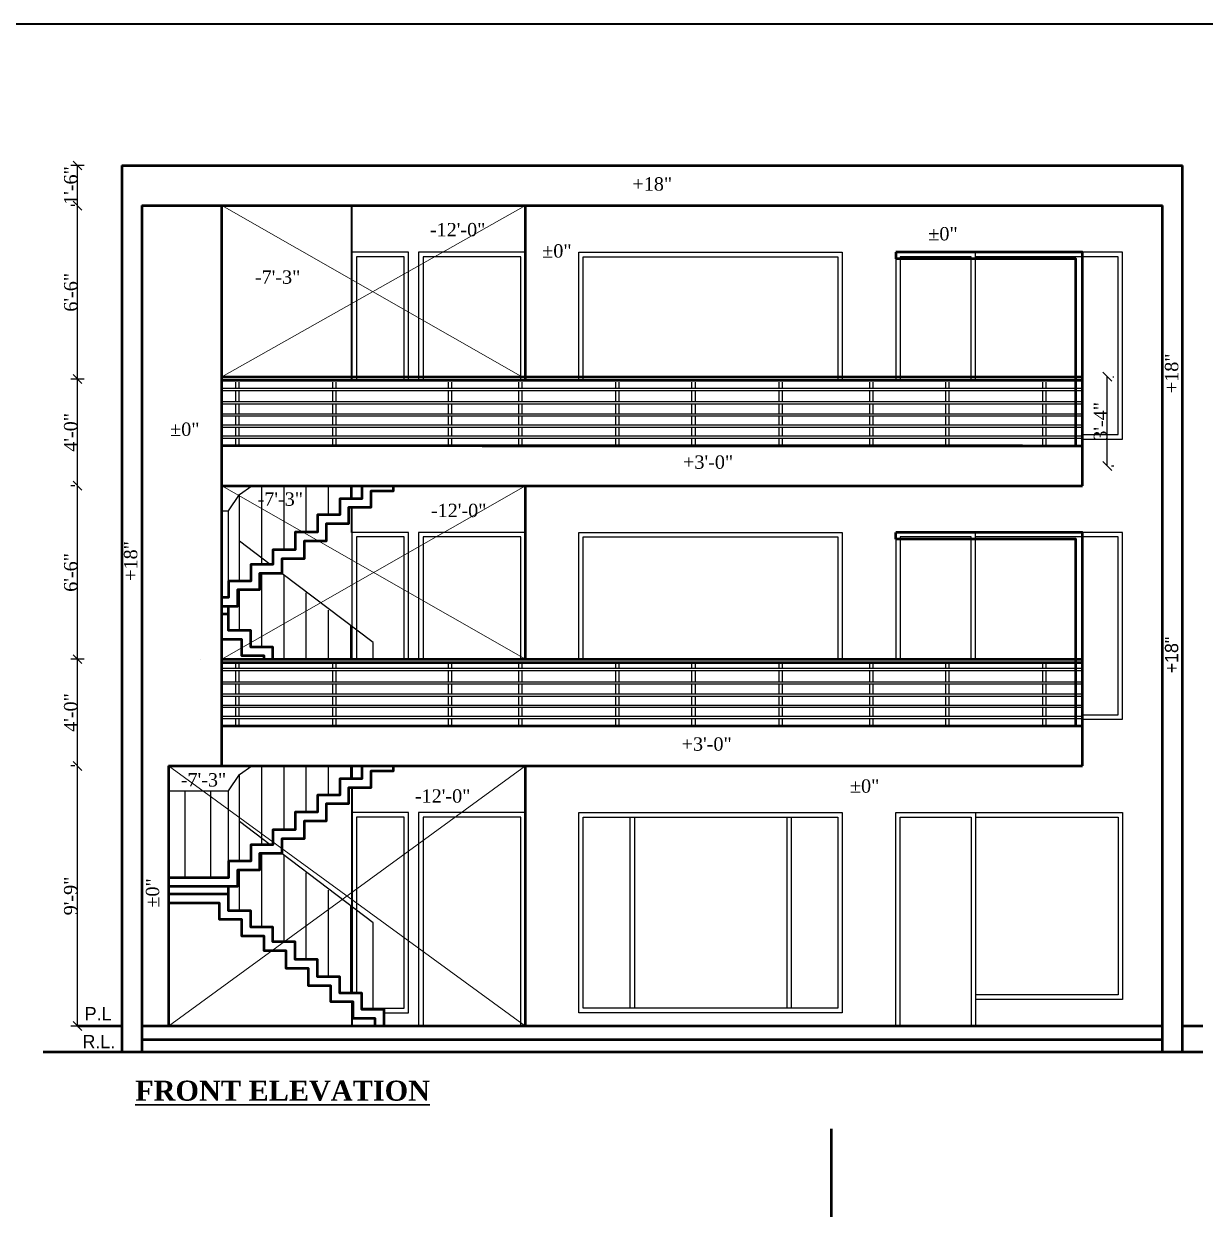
# Model space of a CAD drawing. Header units: feet. Extents: x 37458 to 42412, y -3338 to -325.
# Drawn here: x 40189 to 40720, y -859 to -325 of the extents above; entities that cross this region are included whole.
import ezdxf

# ---------------------------------------------------------------- set-up
doc = ezdxf.new("R2010")
doc.units = ezdxf.units.FT
doc.header["$MEASUREMENT"] = 0
doc.header["$PDMODE"] = 35
doc.header["$PDSIZE"] = 8
doc.layers.get('Defpoints').update_dxf_attribs({"color": 52})
doc.layers.add('BLK_1_PARAPET_HT', color=2, linetype='Continuous', plot=False)
for name, color, linetype, lineweight in [('dim', 161, 'Continuous', 25), ('dimensiom', 35, 'Continuous', 25), ('HAT', 8, 'Continuous', 13), ('RAILING', 113, 'Continuous', 25), ('SEAL', 102, 'Continuous', 35), ('TEXT', 7, 'Continuous', 30), ('WAII', 1, 'Continuous', 50), ('wall', 1, 'Continuous', 50), ('walls', 1, 'Continuous', 50), ('WIN', 141, 'Continuous', 25)]:
    doc.layers.add(name, color=color, linetype=linetype, lineweight=lineweight)
doc.styles.add("4''", font='romai___.ttf', dxfattribs={"height": 7})
doc.styles.get("Standard").update_dxf_attribs({"font": 'times.ttf', "height": 6})
doc.dimstyles.new('arrow', dxfattribs={"dimtxt": 6, "dimasz": 4, "dimexe": 3, "dimexo": 6, "dimgap": 0, "dimtad": 1, "dimzin": 3, "dimdsep": 46, "dimlunit": 4, "dimtxsty": 'Standard', "dimblk": 'OBLIQUE', "dimcen": 12, "dimclrd": 7, "dimclre": 256, "dimclrt": 7, "dimadec": 0, "dimazin": 0, "dimtfac": 1, "dimtofl": 0, "dimtmove": 0, "dimatfit": 3, "dimfxl": 3, "dimfxlon": 1, "dimtolj": 1, "dimtzin": 0, "dimlwd": -1, "dimlwe": -1, "dimarcsym": 0})

# ---------------------------------------------------------------- blocks, each defined once
blk = doc.blocks.new('_Oblique')
at = {"layer": 'dimensiom', "color": 0, "lineweight": -2}
blk.add_line((-0.5, -0.5), (0.5, 0.5), dxfattribs=at)
blk = doc.blocks.new('*D171')
at = {"layer": 'Defpoints', "color": 0, "ltscale": 0.75, "transparency": 16777216}
for p in [(40213.11, -659.23), (40241.97, -659.23, 99.43), (40232.97, -776.23)]:
    blk.add_point(p, dxfattribs=at)
at = {"layer": 'dim', "ltscale": 0.75, "transparency": 16777216}
for p, q in [((40211.94, -659.23), (40210.11, -659.23)), ((40216.11, -776.23), (40210.11, -776.23))]:
    blk.add_line(p, q, dxfattribs=at)
at = {"layer": 'dim', "color": 7, "ltscale": 0.75, "transparency": 16777216}
blk.add_line((40213.11, -776.23), (40213.11, -659.23), dxfattribs=at)
at = {"layer": 'dim', "color": 7, "ltscale": 0.75, "transparency": 16777216, "xscale": 4, "yscale": 4, "zscale": 4}
for p, rotation in [((40213.11, -659.23), 90), ((40213.11, -776.23), 270)]:
    blk.add_blockref('_Oblique', p, dxfattribs=dict(at, rotation=rotation))
at = {"layer": 'dim', "color": 7, "ltscale": 0.75, "transparency": 16777216, "insert": (40210.05, -717.73), "char_height": 6, "attachment_point": 5, "rotation": 90}
blk.add_mtext('\\A1;9\'-9"', dxfattribs=at)
blk = doc.blocks.new('*D172')
at = {"layer": 'Defpoints', "color": 0, "ltscale": 0.75, "transparency": 16777216}
for p in [(40213.11, -611.23), (40241.97, -611.23), (40241.97, -659.23, 99.43)]:
    blk.add_point(p, dxfattribs=at)
at = {"layer": 'dim', "ltscale": 0.75, "transparency": 16777216}
for p, q in [((40216.11, -611.23), (40210.11, -611.23)), ((40211.94, -659.23), (40210.11, -659.23))]:
    blk.add_line(p, q, dxfattribs=at)
at = {"layer": 'dim', "color": 7, "ltscale": 0.75, "transparency": 16777216}
blk.add_line((40213.11, -659.23), (40213.11, -611.23), dxfattribs=at)
at = {"layer": 'dim', "color": 7, "ltscale": 0.75, "transparency": 16777216, "xscale": 4, "yscale": 4, "zscale": 4}
for p, rotation in [((40213.11, -611.23), 90), ((40213.11, -659.23), 270)]:
    blk.add_blockref('_Oblique', p, dxfattribs=dict(at, rotation=rotation))
at = {"layer": 'dim', "color": 7, "ltscale": 0.75, "transparency": 16777216, "insert": (40210.06, -635.23), "char_height": 6, "attachment_point": 5, "rotation": 90}
blk.add_mtext('\\A1;4\'-0"', dxfattribs=at)
blk = doc.blocks.new('*D173')
at = {"layer": 'Defpoints', "color": 0, "ltscale": 0.75, "transparency": 16777216}
for p in [(40213.11, -533.23), (40241.97, -533.23, 99.43), (40241.97, -611.23)]:
    blk.add_point(p, dxfattribs=at)
at = {"layer": 'dim', "ltscale": 0.75, "transparency": 16777216}
for p, q in [((40211.94, -533.23), (40210.11, -533.23)), ((40216.11, -611.23), (40210.11, -611.23))]:
    blk.add_line(p, q, dxfattribs=at)
at = {"layer": 'dim', "color": 7, "ltscale": 0.75, "transparency": 16777216}
blk.add_line((40213.11, -611.23), (40213.11, -533.23), dxfattribs=at)
at = {"layer": 'dim', "color": 7, "ltscale": 0.75, "transparency": 16777216, "xscale": 4, "yscale": 4, "zscale": 4}
for p, rotation in [((40213.11, -533.23), 90), ((40213.11, -611.23), 270)]:
    blk.add_blockref('_Oblique', p, dxfattribs=dict(at, rotation=rotation))
at = {"layer": 'dim', "color": 7, "ltscale": 0.75, "transparency": 16777216, "insert": (40210.06, -572.23), "char_height": 6, "attachment_point": 5, "rotation": 90}
blk.add_mtext('\\A1;6\'-6"', dxfattribs=at)
blk = doc.blocks.new('*D174')
at = {"layer": 'Defpoints', "color": 0, "ltscale": 0.75, "transparency": 16777216}
for p in [(40213.11, -485.23), (40241.97, -485.23), (40241.97, -533.23, 99.43)]:
    blk.add_point(p, dxfattribs=at)
at = {"layer": 'dim', "ltscale": 0.75, "transparency": 16777216}
for p, q in [((40216.11, -485.23), (40210.11, -485.23)), ((40211.94, -533.23), (40210.11, -533.23))]:
    blk.add_line(p, q, dxfattribs=at)
at = {"layer": 'dim', "color": 7, "ltscale": 0.75, "transparency": 16777216}
blk.add_line((40213.11, -533.23), (40213.11, -485.23), dxfattribs=at)
at = {"layer": 'dim', "color": 7, "ltscale": 0.75, "transparency": 16777216, "xscale": 4, "yscale": 4, "zscale": 4}
for p, rotation in [((40213.11, -485.23), 90), ((40213.11, -533.23), 270)]:
    blk.add_blockref('_Oblique', p, dxfattribs=dict(at, rotation=rotation))
at = {"layer": 'dim', "color": 7, "ltscale": 0.75, "transparency": 16777216, "insert": (40210.06, -509.23), "char_height": 6, "attachment_point": 5, "rotation": 90}
blk.add_mtext('\\A1;4\'-0"', dxfattribs=at)
blk = doc.blocks.new('*D175')
at = {"layer": 'Defpoints', "color": 0, "ltscale": 0.75, "transparency": 16777216}
for p in [(40213.11, -407.23), (40241.97, -407.23, 99.43), (40241.97, -485.23)]:
    blk.add_point(p, dxfattribs=at)
at = {"layer": 'dim', "ltscale": 0.75, "transparency": 16777216}
for p, q in [((40211.94, -407.23), (40210.11, -407.23)), ((40216.11, -485.23), (40210.11, -485.23))]:
    blk.add_line(p, q, dxfattribs=at)
at = {"layer": 'dim', "color": 7, "ltscale": 0.75, "transparency": 16777216}
blk.add_line((40213.11, -485.23), (40213.11, -407.23), dxfattribs=at)
at = {"layer": 'dim', "color": 7, "ltscale": 0.75, "transparency": 16777216, "xscale": 4, "yscale": 4, "zscale": 4}
for p, rotation in [((40213.11, -407.23), 90), ((40213.11, -485.23), 270)]:
    blk.add_blockref('_Oblique', p, dxfattribs=dict(at, rotation=rotation))
at = {"layer": 'dim', "color": 7, "ltscale": 0.75, "transparency": 16777216, "insert": (40210.06, -446.23), "char_height": 6, "attachment_point": 5, "rotation": 90}
blk.add_mtext('\\A1;6\'-6"', dxfattribs=at)
blk = doc.blocks.new('*D176')
at = {"layer": 'Defpoints', "color": 0, "ltscale": 0.75, "transparency": 16777216}
for p in [(40213.11, -389.23), (40232.97, -389.23), (40241.97, -407.23, 99.43)]:
    blk.add_point(p, dxfattribs=at)
at = {"layer": 'dim', "ltscale": 0.75, "transparency": 16777216}
for p, q in [((40216.11, -389.23), (40210.11, -389.23)), ((40211.94, -407.23), (40210.11, -407.23))]:
    blk.add_line(p, q, dxfattribs=at)
at = {"layer": 'dim', "color": 7, "ltscale": 0.75, "transparency": 16777216}
blk.add_line((40213.11, -407.23), (40213.11, -389.23), dxfattribs=at)
at = {"layer": 'dim', "color": 7, "ltscale": 0.75, "transparency": 16777216, "xscale": 4, "yscale": 4, "zscale": 4}
for p, rotation in [((40213.11, -389.23), 90), ((40213.11, -407.23), 270)]:
    blk.add_blockref('_Oblique', p, dxfattribs=dict(at, rotation=rotation))
at = {"layer": 'dim', "color": 7, "ltscale": 0.75, "transparency": 16777216, "insert": (40210.06, -398.23), "char_height": 6, "attachment_point": 5, "rotation": 90}
blk.add_mtext('\\A1;1\'-6"', dxfattribs=at)
blk = doc.blocks.new('*D315')
at = {"layer": 'BLK_1_PARAPET_HT', "color": 7, "ltscale": 0.75, "transparency": 16777216}
blk.add_line((40676.11, -524.33), (40676.11, -484.23), dxfattribs=at)
at = {"layer": 'BLK_1_PARAPET_HT', "ltscale": 0.75, "transparency": 16777216}
for p, q in [((40678.55, -484.23), (40679.11, -484.23)), ((40678.05, -524.33), (40679.11, -524.33))]:
    blk.add_line(p, q, dxfattribs=at)
at = {"layer": 'Defpoints', "color": 0, "ltscale": 0.75, "transparency": 16777216}
for p in [(40661.36, -484.23, -191.22), (40676.11, -484.23), (40662.73, -524.33, -91.79)]:
    blk.add_point(p, dxfattribs=at)
at = {"layer": 'BLK_1_PARAPET_HT', "color": 7, "ltscale": 0.75, "transparency": 16777216, "xscale": 4, "yscale": 4, "zscale": 4}
for p, rotation in [((40676.11, -484.23), 90), ((40676.11, -524.33), 270)]:
    blk.add_blockref('_Oblique', p, dxfattribs=dict(at, rotation=rotation))
at = {"layer": 'BLK_1_PARAPET_HT', "color": 7, "ltscale": 0.75, "transparency": 16777216, "insert": (40673.06, -504.28), "char_height": 6, "attachment_point": 5, "rotation": 90}
blk.add_mtext('\\A1;3\'-4"', dxfattribs=at)

msp = doc.modelspace()

# ---------------------------------------------------------------- linework, layer by layer
at = {"layer": 'HAT', "ltscale": 0.75}
for p, q in [((40414.4691, -407.2277, -91.7922), (40277.9691, -484.2277, -209.2242)), ((40414.4691, -485.2277, -91.7922), (40277.9691, -407.2277, -91.7922)), ((40414.4691, -611.2277, -91.7922), (40277.9691, -533.2277, -91.7922)), ((40277.9691, -611.2277, -209.2242), (40414.4691, -533.2277, -91.7922)), ((40414.4691, -776.2277, -91.7922), (40253.9691, -659.2277, -91.7922)), ((40253.9691, -776.2277, -91.7922), (40414.4691, -659.2277, -91.7922))]:
    msp.add_line(p, q, dxfattribs=at)
at = {"layer": 'RAILING', "lineweight": 53, "ltscale": 0.75}
for p, q in [((40277.9691, -484.2277, -191.2242), (40664.9691, -484.2277, -191.2242)), ((40277.9691, -485.7277, -191.2242), (40664.9691, -485.7277, -191.2242)), ((40277.9691, -611.2277, -191.2242), (40664.9691, -611.2277, -191.2242)), ((40277.9691, -612.7277, -191.2242), (40664.9691, -612.7277, -191.2242))]:
    msp.add_line(p, q, dxfattribs=at)
at = {"layer": 'RAILING', "ltscale": 0.75}
for p, q in [((40277.9691, -489.3531, -91.7922), (40394.9691, -489.3531, -91.7922)), ((40277.9691, -490.3531, -91.7922), (40394.9691, -490.3531, -91.7922)), ((40284.0833, -486.7277, -91.7922), (40284.0833, -489.3531, -91.7922)), ((40284.0833, -490.3531, -91.7922), (40284.0833, -495.3531, -91.7922)), ((40285.5833, -486.7277, -91.7922), (40285.5833, -489.3531, -91.7922)), ((40285.5833, -490.3531, -91.7922), (40285.5833, -495.3531, -91.7922)), ((40327.6974, -486.7277, -91.7922), (40327.6974, -489.3531, -91.7922)), ((40327.6974, -490.3531, -91.7922), (40327.6974, -495.3531, -91.7922)), ((40329.1974, -486.7277, -91.7922), (40329.1974, -489.3531, -91.7922)), ((40329.1974, -490.3531, -91.7922), (40329.1974, -495.3531, -91.7922)), ((40379.8179, -486.7277, -91.7922), (40379.8179, -489.3531, -91.7922)), ((40379.8179, -490.3531, -91.7922), (40379.8179, -495.3531, -91.7922)), ((40381.3179, -486.7277, -91.7922), (40381.3179, -489.3531, -91.7922)), ((40381.3179, -490.3531, -91.7922), (40381.3179, -495.3531, -91.7922)), ((40394.9691, -489.3531, -91.7922), (40664.9691, -489.3531, -91.7922)), ((40394.9691, -490.3531, -91.7922), (40664.9691, -490.3531, -91.7922)), ((40411.4005, -486.7277, -91.7922), (40411.4005, -489.3531, -91.7922)), ((40411.4005, -490.3531, -91.7922), (40411.4005, -495.3531, -91.7922)), ((40412.9005, -486.7277, -91.7922), (40412.9005, -489.3531, -91.7922)), ((40412.9005, -490.3531, -91.7922), (40412.9005, -495.3531, -91.7922)), ((40455.0147, -486.7277, -91.7922), (40455.0147, -489.3531, -91.7922)), ((40455.0147, -490.3531, -91.7922), (40455.0147, -495.3531, -91.7922)), ((40456.5147, -486.7277, -91.7922), (40456.5147, -489.3531, -91.7922)), ((40456.5147, -490.3531, -91.7922), (40456.5147, -495.3531, -91.7922)), ((40489.2292, -486.7277, -91.7922), (40489.2292, -489.3531, -91.7922)), ((40489.2292, -490.3531, -91.7922), (40489.2292, -495.3531, -91.7922)), ((40490.7292, -486.7277, -91.7922), (40490.7292, -489.3531, -91.7922)), ((40490.7292, -490.3531, -91.7922), (40490.7292, -495.3531, -91.7922)), ((40528.4691, -486.7277, -91.7922), (40528.4691, -489.3531, -91.7922)), ((40528.4691, -490.3531, -91.7922), (40528.4691, -495.3531, -91.7922)), ((40529.9691, -486.7277, -91.7922), (40529.9691, -489.3531, -91.7922)), ((40529.9691, -490.3531, -91.7922), (40529.9691, -495.3531, -91.7922)), ((40569.209, -486.7277, -91.7922), (40569.209, -489.3531, -91.7922)), ((40569.209, -490.3531, -91.7922), (40569.209, -495.3531, -91.7922)), ((40570.709, -486.7277, -91.7922), (40570.709, -489.3531, -91.7922)), ((40570.709, -490.3531, -91.7922), (40570.709, -495.3531, -91.7922)), ((40603.4236, -486.7277, -91.7922), (40603.4236, -489.3531, -91.7922)), ((40603.4236, -490.3531, -91.7922), (40603.4236, -495.3531, -91.7922)), ((40604.9236, -486.7277, -91.7922), (40604.9236, -489.3531, -91.7922)), ((40604.9236, -490.3531, -91.7922), (40604.9236, -495.3531, -91.7922)), ((40647.0377, -486.7277, -91.7922), (40647.0377, -489.3531, -91.7922)), ((40647.0377, -490.3531, -91.7922), (40647.0377, -495.3531, -91.7922)), ((40648.5377, -486.7277, -91.7922), (40648.5377, -489.3531, -91.7922)), ((40648.5377, -490.3531, -91.7922), (40648.5377, -495.3531, -91.7922)), ((40664.9691, -515.2277, -91.7922), (40664.9691, -489.3531, -91.7922)), ((40277.9691, -495.3531, -91.7922), (40394.9691, -495.3531, -91.7922)), ((40394.9691, -495.3531, -91.7922), (40664.9691, -495.3531, -91.7922)), ((40277.9691, -496.3531, -91.7922), (40394.9691, -496.3531, -91.7922)), ((40277.9691, -500.8531, -91.7922), (40394.9691, -500.8531, -91.7922)), ((40284.0833, -496.3531, -91.7922), (40284.0833, -500.8531, -91.7922)), ((40285.5833, -496.3531, -91.7922), (40285.5833, -500.8531, -91.7922)), ((40327.6974, -496.3531, -91.7922), (40327.6974, -500.8531, -91.7922)), ((40329.1974, -496.3531, -91.7922), (40329.1974, -500.8531, -91.7922)), ((40379.8179, -496.3531, -91.7922), (40379.8179, -500.8531, -91.7922)), ((40381.3179, -496.3531, -91.7922), (40381.3179, -500.8531, -91.7922)), ((40394.9691, -496.3531, -91.7922), (40664.9691, -496.3531, -91.7922)), ((40394.9691, -500.8531, -91.7922), (40664.9691, -500.8531, -91.7922)), ((40411.4005, -496.3531, -91.7922), (40411.4005, -500.8531, -91.7922)), ((40412.9005, -496.3531, -91.7922), (40412.9005, -500.8531, -91.7922)), ((40455.0147, -496.3531, -91.7922), (40455.0147, -500.8531, -91.7922)), ((40456.5147, -496.3531, -91.7922), (40456.5147, -500.8531, -91.7922)), ((40489.2292, -496.3531, -91.7922), (40489.2292, -500.8531, -91.7922)), ((40490.7292, -496.3531, -91.7922), (40490.7292, -500.8531, -91.7922)), ((40528.4691, -496.3531, -91.7922), (40528.4691, -500.8531, -91.7922)), ((40529.9691, -496.3531, -91.7922), (40529.9691, -500.8531, -91.7922)), ((40569.209, -496.3531, -91.7922), (40569.209, -500.8531, -91.7922)), ((40570.709, -496.3531, -91.7922), (40570.709, -500.8531, -91.7922)), ((40603.4236, -496.3531, -91.7922), (40603.4236, -500.8531, -91.7922)), ((40604.9236, -496.3531, -91.7922), (40604.9236, -500.8531, -91.7922)), ((40647.0377, -496.3531, -91.7922), (40647.0377, -500.8531, -91.7922)), ((40648.5377, -496.3531, -91.7922), (40648.5377, -500.8531, -91.7922)), ((40277.9691, -501.8531, -91.7922), (40394.9691, -501.8531, -91.7922)), ((40277.9691, -505.8531, -91.7922), (40394.9691, -505.8531, -91.7922)), ((40284.0833, -501.8531, -91.7922), (40284.0833, -505.8531, -91.7922)), ((40285.5833, -501.8531, -91.7922), (40285.5833, -505.8531, -91.7922)), ((40327.6974, -501.8531, -91.7922), (40327.6974, -505.8531, -91.7922)), ((40329.1974, -501.8531, -91.7922), (40329.1974, -505.8531, -91.7922)), ((40379.8179, -501.8531, -91.7922), (40379.8179, -505.8531, -91.7922)), ((40381.3179, -501.8531, -91.7922), (40381.3179, -505.8531, -91.7922)), ((40394.9691, -501.8531, -91.7922), (40664.9691, -501.8531, -91.7922)), ((40394.9691, -505.8531, -91.7922), (40664.9691, -505.8531, -91.7922)), ((40411.4005, -501.8531, -91.7922), (40411.4005, -505.8531, -91.7922)), ((40412.9005, -501.8531, -91.7922), (40412.9005, -505.8531, -91.7922)), ((40455.0147, -501.8531, -91.7922), (40455.0147, -505.8531, -91.7922)), ((40456.5147, -501.8531, -91.7922), (40456.5147, -505.8531, -91.7922)), ((40489.2292, -501.8531, -91.7922), (40489.2292, -505.8531, -91.7922)), ((40490.7292, -501.8531, -91.7922), (40490.7292, -505.8531, -91.7922)), ((40528.4691, -501.8531, -91.7922), (40528.4691, -505.8531, -91.7922)), ((40529.9691, -501.8531, -91.7922), (40529.9691, -505.8531, -91.7922)), ((40569.209, -501.8531, -91.7922), (40569.209, -505.8531, -91.7922)), ((40570.709, -501.8531, -91.7922), (40570.709, -505.8531, -91.7922)), ((40603.4236, -501.8531, -91.7922), (40603.4236, -505.8531, -91.7922)), ((40604.9236, -501.8531, -91.7922), (40604.9236, -505.8531, -91.7922)), ((40647.0377, -501.8531, -91.7922), (40647.0377, -505.8531, -91.7922)), ((40648.5377, -501.8531, -91.7922), (40648.5377, -505.8531, -91.7922)), ((40277.9691, -506.8531, -91.7922), (40394.9691, -506.8531, -91.7922)), ((40277.9691, -510.8531, -91.7922), (40394.9691, -510.8531, -91.7922)), ((40277.9691, -511.8531, -91.7922), (40394.9691, -511.8531, -91.7922)), ((40284.0833, -506.8531, -91.7922), (40284.0833, -510.8531, -91.7922)), ((40284.0833, -511.8531, -91.7922), (40284.0833, -515.2277, -91.7922)), ((40285.5833, -506.8531, -91.7922), (40285.5833, -510.8531, -91.7922)), ((40285.5833, -511.8531, -91.7922), (40285.5833, -515.2277, -91.7922)), ((40327.6974, -506.8531, -91.7922), (40327.6974, -510.8531, -91.7922)), ((40327.6974, -511.8531, -91.7922), (40327.6974, -515.2277, -91.7922)), ((40329.1974, -506.8531, -91.7922), (40329.1974, -510.8531, -91.7922)), ((40329.1974, -511.8531, -91.7922), (40329.1974, -515.2277, -91.7922)), ((40379.8179, -506.8531, -91.7922), (40379.8179, -510.8531, -91.7922)), ((40379.8179, -511.8531, -91.7922), (40379.8179, -515.2277, -91.7922)), ((40381.3179, -506.8531, -91.7922), (40381.3179, -510.8531, -91.7922)), ((40381.3179, -511.8531, -91.7922), (40381.3179, -515.2277, -91.7922)), ((40394.9691, -506.8531, -91.7922), (40664.9691, -506.8531, -91.7922)), ((40394.9691, -510.8531, -91.7922), (40664.9691, -510.8531, -91.7922)), ((40394.9691, -511.8531, -91.7922), (40664.9691, -511.8531, -91.7922)), ((40411.4005, -506.8531, -91.7922), (40411.4005, -510.8531, -91.7922)), ((40411.4005, -511.8531, -91.7922), (40411.4005, -515.2277, -91.7922)), ((40412.9005, -506.8531, -91.7922), (40412.9005, -510.8531, -91.7922)), ((40412.9005, -511.8531, -91.7922), (40412.9005, -515.2277, -91.7922)), ((40455.0147, -506.8531, -91.7922), (40455.0147, -510.8531, -91.7922)), ((40455.0147, -511.8531, -91.7922), (40455.0147, -515.2277, -91.7922)), ((40456.5147, -506.8531, -91.7922), (40456.5147, -510.8531, -91.7922)), ((40456.5147, -511.8531, -91.7922), (40456.5147, -515.2277, -91.7922)), ((40489.2292, -506.8531, -91.7922), (40489.2292, -510.8531, -91.7922)), ((40489.2292, -511.8531, -91.7922), (40489.2292, -515.2277, -91.7922)), ((40490.7292, -506.8531, -91.7922), (40490.7292, -510.8531, -91.7922)), ((40490.7292, -511.8531, -91.7922), (40490.7292, -515.2277, -91.7922)), ((40528.4691, -506.8531, -91.7922), (40528.4691, -510.8531, -91.7922)), ((40528.4691, -511.8531, -91.7922), (40528.4691, -515.2277, -91.7922)), ((40529.9691, -506.8531, -91.7922), (40529.9691, -510.8531, -91.7922)), ((40529.9691, -511.8531, -91.7922), (40529.9691, -515.2277, -91.7922)), ((40569.209, -506.8531, -91.7922), (40569.209, -510.8531, -91.7922)), ((40569.209, -511.8531, -91.7922), (40569.209, -515.2277, -91.7922)), ((40570.709, -506.8531, -91.7922), (40570.709, -510.8531, -91.7922)), ((40570.709, -511.8531, -91.7922), (40570.709, -515.2277, -91.7922)), ((40603.4236, -506.8531, -91.7922), (40603.4236, -510.8531, -91.7922)), ((40603.4236, -511.8531, -91.7922), (40603.4236, -515.2277, -91.7922)), ((40604.9236, -506.8531, -91.7922), (40604.9236, -510.8531, -91.7922)), ((40604.9236, -511.8531, -91.7922), (40604.9236, -515.2277, -91.7922)), ((40647.0377, -506.8531, -91.7922), (40647.0377, -510.8531, -91.7922)), ((40647.0377, -511.8531, -91.7922), (40647.0377, -515.2277, -91.7922)), ((40648.5377, -506.8531, -91.7922), (40648.5377, -510.8531, -91.7922)), ((40648.5377, -511.8531, -91.7922), (40648.5377, -515.2277, -91.7922)), ((40284.0833, -612.7277, -91.7922), (40284.0833, -615.3531, -91.7922)), ((40285.5833, -612.7277, -91.7922), (40285.5833, -615.3531, -91.7922)), ((40327.6974, -612.7277, -91.7922), (40327.6974, -615.3531, -91.7922)), ((40329.1974, -612.7277, -91.7922), (40329.1974, -615.3531, -91.7922)), ((40379.8179, -612.7277, -91.7922), (40379.8179, -615.3531, -91.7922)), ((40381.3179, -612.7277, -91.7922), (40381.3179, -615.3531, -91.7922)), ((40411.4005, -612.7277, -91.7922), (40411.4005, -615.3531, -91.7922)), ((40412.9005, -612.7277, -91.7922), (40412.9005, -615.3531, -91.7922)), ((40455.0147, -612.7277, -91.7922), (40455.0147, -615.3531, -91.7922)), ((40456.5147, -612.7277, -91.7922), (40456.5147, -615.3531, -91.7922)), ((40489.2292, -612.7277, -91.7922), (40489.2292, -615.3531, -91.7922)), ((40490.7292, -612.7277, -91.7922), (40490.7292, -615.3531, -91.7922)), ((40528.4691, -612.7277, -91.7922), (40528.4691, -615.3531, -91.7922)), ((40529.9691, -612.7277, -91.7922), (40529.9691, -615.3531, -91.7922)), ((40569.209, -612.7277, -91.7922), (40569.209, -615.3531, -91.7922)), ((40570.709, -612.7277, -91.7922), (40570.709, -615.3531, -91.7922)), ((40603.4236, -612.7277, -91.7922), (40603.4236, -615.3531, -91.7922)), ((40604.9236, -612.7277, -91.7922), (40604.9236, -615.3531, -91.7922)), ((40647.0377, -612.7277, -91.7922), (40647.0377, -615.3531, -91.7922)), ((40648.5377, -612.7277, -91.7922), (40648.5377, -615.3531, -91.7922)), ((40277.9691, -615.3531, -91.7922), (40664.9691, -615.3531, -91.7922)), ((40277.9691, -616.3531, -91.7922), (40664.9691, -616.3531, -91.7922)), ((40284.0833, -616.3531, -91.7922), (40284.0833, -621.3531, -91.7922)), ((40285.5833, -616.3531, -91.7922), (40285.5833, -621.3531, -91.7922)), ((40327.6974, -616.3531, -91.7922), (40327.6974, -621.3531, -91.7922)), ((40329.1974, -616.3531, -91.7922), (40329.1974, -621.3531, -91.7922)), ((40379.8179, -616.3531, -91.7922), (40379.8179, -621.3531, -91.7922)), ((40381.3179, -616.3531, -91.7922), (40381.3179, -621.3531, -91.7922)), ((40411.4005, -616.3531, -91.7922), (40411.4005, -621.3531, -91.7922)), ((40412.9005, -616.3531, -91.7922), (40412.9005, -621.3531, -91.7922)), ((40455.0147, -616.3531, -91.7922), (40455.0147, -621.3531, -91.7922)), ((40456.5147, -616.3531, -91.7922), (40456.5147, -621.3531, -91.7922)), ((40489.2292, -616.3531, -91.7922), (40489.2292, -621.3531, -91.7922)), ((40490.7292, -616.3531, -91.7922), (40490.7292, -621.3531, -91.7922)), ((40528.4691, -616.3531, -91.7922), (40528.4691, -621.3531, -91.7922)), ((40529.9691, -616.3531, -91.7922), (40529.9691, -621.3531, -91.7922)), ((40569.209, -616.3531, -91.7922), (40569.209, -621.3531, -91.7922)), ((40570.709, -616.3531, -91.7922), (40570.709, -621.3531, -91.7922)), ((40603.4236, -616.3531, -91.7922), (40603.4236, -621.3531, -91.7922)), ((40604.9236, -616.3531, -91.7922), (40604.9236, -621.3531, -91.7922)), ((40647.0377, -616.3531, -91.7922), (40647.0377, -621.3531, -91.7922)), ((40648.5377, -616.3531, -91.7922), (40648.5377, -621.3531, -91.7922)), ((40277.9691, -621.3531, -91.7922), (40394.9691, -621.3531, -91.7922)), ((40277.9691, -622.3531, -91.7922), (40394.9691, -622.3531, -91.7922)), ((40284.0833, -622.3531, -91.7922), (40284.0833, -626.8531, -91.7922)), ((40285.5833, -622.3531, -91.7922), (40285.5833, -626.8531, -91.7922)), ((40327.6974, -622.3531, -91.7922), (40327.6974, -626.8531, -91.7922)), ((40329.1974, -622.3531, -91.7922), (40329.1974, -626.8531, -91.7922)), ((40379.8179, -622.3531, -91.7922), (40379.8179, -626.8531, -91.7922)), ((40381.3179, -622.3531, -91.7922), (40381.3179, -626.8531, -91.7922)), ((40394.9691, -621.3531, -91.7922), (40664.9691, -621.3531, -91.7922)), ((40394.9691, -621.3531, -91.7922), (40664.9691, -621.3531, -91.7922)), ((40394.9691, -622.3531, -91.7922), (40664.9691, -622.3531, -91.7922)), ((40394.9691, -622.3531, -91.7922), (40664.9691, -622.3531, -91.7922)), ((40411.4005, -622.3531, -91.7922), (40411.4005, -626.8531, -91.7922)), ((40412.9005, -622.3531, -91.7922), (40412.9005, -626.8531, -91.7922)), ((40455.0147, -622.3531, -91.7922), (40455.0147, -626.8531, -91.7922)), ((40456.5147, -622.3531, -91.7922), (40456.5147, -626.8531, -91.7922)), ((40489.2292, -622.3531, -91.7922), (40489.2292, -626.8531, -91.7922)), ((40490.7292, -622.3531, -91.7922), (40490.7292, -626.8531, -91.7922)), ((40528.4691, -622.3531, -91.7922), (40528.4691, -626.8531, -91.7922)), ((40529.9691, -622.3531, -91.7922), (40529.9691, -626.8531, -91.7922)), ((40569.209, -622.3531, -91.7922), (40569.209, -626.8531, -91.7922)), ((40570.709, -622.3531, -91.7922), (40570.709, -626.8531, -91.7922)), ((40603.4236, -622.3531, -91.7922), (40603.4236, -626.8531, -91.7922)), ((40604.9236, -622.3531, -91.7922), (40604.9236, -626.8531, -91.7922)), ((40647.0377, -622.3531, -91.7922), (40647.0377, -626.8531, -91.7922)), ((40648.5377, -622.3531, -91.7922), (40648.5377, -626.8531, -91.7922)), ((40277.9691, -626.8531, -91.7922), (40394.9691, -626.8531, -91.7922)), ((40277.9691, -627.8531, -91.7922), (40394.9691, -627.8531, -91.7922)), ((40284.0833, -627.8531, -91.7922), (40284.0833, -631.8531, -91.7922)), ((40285.5833, -627.8531, -91.7922), (40285.5833, -631.8531, -91.7922)), ((40327.6974, -627.8531, -91.7922), (40327.6974, -631.8531, -91.7922)), ((40329.1974, -627.8531, -91.7922), (40329.1974, -631.8531, -91.7922)), ((40379.8179, -627.8531, -91.7922), (40379.8179, -631.8531, -91.7922)), ((40381.3179, -627.8531, -91.7922), (40381.3179, -631.8531, -91.7922)), ((40394.9691, -626.8531, -91.7922), (40664.9691, -626.8531, -91.7922)), ((40394.9691, -626.8531, -91.7922), (40664.9691, -626.8531, -91.7922)), ((40394.9691, -627.8531, -91.7922), (40664.9691, -627.8531, -91.7922)), ((40394.9691, -627.8531, -91.7922), (40664.9691, -627.8531, -91.7922)), ((40411.4005, -627.8531, -91.7922), (40411.4005, -631.8531, -91.7922)), ((40412.9005, -627.8531, -91.7922), (40412.9005, -631.8531, -91.7922)), ((40455.0147, -627.8531, -91.7922), (40455.0147, -631.8531, -91.7922)), ((40456.5147, -627.8531, -91.7922), (40456.5147, -631.8531, -91.7922)), ((40489.2292, -627.8531, -91.7922), (40489.2292, -631.8531, -91.7922)), ((40490.7292, -627.8531, -91.7922), (40490.7292, -631.8531, -91.7922)), ((40528.4691, -627.8531, -91.7922), (40528.4691, -631.8531, -91.7922)), ((40529.9691, -627.8531, -91.7922), (40529.9691, -631.8531, -91.7922)), ((40569.209, -627.8531, -91.7922), (40569.209, -631.8531, -91.7922)), ((40570.709, -627.8531, -91.7922), (40570.709, -631.8531, -91.7922)), ((40603.4236, -627.8531, -91.7922), (40603.4236, -631.8531, -91.7922)), ((40604.9236, -627.8531, -91.7922), (40604.9236, -631.8531, -91.7922)), ((40647.0377, -627.8531, -91.7922), (40647.0377, -631.8531, -91.7922)), ((40648.5377, -627.8531, -91.7922), (40648.5377, -631.8531, -91.7922)), ((40277.9691, -631.8531, -91.7922), (40394.9691, -631.8531, -91.7922)), ((40277.9691, -632.8531, -91.7922), (40394.9691, -632.8531, -91.7922)), ((40284.0833, -632.8531, -91.7922), (40284.0833, -636.8531, -91.7922)), ((40285.5833, -632.8531, -91.7922), (40285.5833, -636.8531, -91.7922)), ((40327.6974, -632.8531, -91.7922), (40327.6974, -636.8531, -91.7922)), ((40329.1974, -632.8531, -91.7922), (40329.1974, -636.8531, -91.7922)), ((40379.8179, -632.8531, -91.7922), (40379.8179, -636.8531, -91.7922)), ((40381.3179, -632.8531, -91.7922), (40381.3179, -636.8531, -91.7922)), ((40394.9691, -631.8531, -91.7922), (40664.9691, -631.8531, -91.7922)), ((40394.9691, -631.8531, -91.7922), (40664.9691, -631.8531, -91.7922)), ((40394.9691, -632.8531, -91.7922), (40664.9691, -632.8531, -91.7922)), ((40394.9691, -632.8531, -91.7922), (40664.9691, -632.8531, -91.7922)), ((40411.4005, -632.8531, -91.7922), (40411.4005, -636.8531, -91.7922)), ((40412.9005, -632.8531, -91.7922), (40412.9005, -636.8531, -91.7922)), ((40455.0147, -632.8531, -91.7922), (40455.0147, -636.8531, -91.7922)), ((40456.5147, -632.8531, -91.7922), (40456.5147, -636.8531, -91.7922)), ((40489.2292, -632.8531, -91.7922), (40489.2292, -636.8531, -91.7922)), ((40490.7292, -632.8531, -91.7922), (40490.7292, -636.8531, -91.7922)), ((40528.4691, -632.8531, -91.7922), (40528.4691, -636.8531, -91.7922)), ((40529.9691, -632.8531, -91.7922), (40529.9691, -636.8531, -91.7922)), ((40569.209, -632.8531, -91.7922), (40569.209, -636.8531, -91.7922)), ((40570.709, -632.8531, -91.7922), (40570.709, -636.8531, -91.7922)), ((40603.4236, -632.8531, -91.7922), (40603.4236, -636.8531, -91.7922)), ((40604.9236, -632.8531, -91.7922), (40604.9236, -636.8531, -91.7922)), ((40647.0377, -632.8531, -91.7922), (40647.0377, -636.8531, -91.7922)), ((40648.5377, -632.8531, -91.7922), (40648.5377, -636.8531, -91.7922)), ((40277.9691, -636.8531, -91.7922), (40394.9691, -636.8531, -91.7922)), ((40277.9691, -637.8531, -91.7922), (40394.9691, -637.8531, -91.7922)), ((40284.0833, -637.8531, -91.7922), (40284.0833, -641.2277, -91.7922)), ((40285.5833, -637.8531, -91.7922), (40285.5833, -641.2277, -91.7922)), ((40327.6974, -637.8531, -91.7922), (40327.6974, -641.2277, -91.7922)), ((40329.1974, -637.8531, -91.7922), (40329.1974, -641.2277, -91.7922)), ((40379.8179, -637.8531, -91.7922), (40379.8179, -641.2277, -91.7922)), ((40381.3179, -637.8531, -91.7922), (40381.3179, -641.2277, -91.7922)), ((40394.9691, -636.8531, -91.7922), (40664.9691, -636.8531, -91.7922)), ((40394.9691, -636.8531, -91.7922), (40664.9691, -636.8531, -91.7922)), ((40394.9691, -637.8531, -91.7922), (40664.9691, -637.8531, -91.7922)), ((40394.9691, -637.8531, -91.7922), (40664.9691, -637.8531, -91.7922)), ((40411.4005, -637.8531, -91.7922), (40411.4005, -641.2277, -91.7922)), ((40412.9005, -637.8531, -91.7922), (40412.9005, -641.2277, -91.7922)), ((40455.0147, -637.8531, -91.7922), (40455.0147, -641.2277, -91.7922)), ((40456.5147, -637.8531, -91.7922), (40456.5147, -641.2277, -91.7922)), ((40489.2292, -637.8531, -91.7922), (40489.2292, -641.2277, -91.7922)), ((40490.7292, -637.8531, -91.7922), (40490.7292, -641.2277, -91.7922)), ((40528.4691, -637.8531, -91.7922), (40528.4691, -641.2277, -91.7922)), ((40529.9691, -637.8531, -91.7922), (40529.9691, -641.2277, -91.7922)), ((40569.209, -637.8531, -91.7922), (40569.209, -641.2277, -91.7922)), ((40570.709, -637.8531, -91.7922), (40570.709, -641.2277, -91.7922)), ((40603.4236, -637.8531, -91.7922), (40603.4236, -641.2277, -91.7922)), ((40604.9236, -637.8531, -91.7922), (40604.9236, -641.2277, -91.7922)), ((40647.0377, -637.8531, -91.7922), (40647.0377, -641.2277, -91.7922)), ((40648.5377, -637.8531, -91.7922), (40648.5377, -641.2277, -91.7922))]:
    msp.add_line(p, q, dxfattribs=at)
at = {"layer": 'RAILING', "color": 3, "ltscale": 0.75}
for p, q in [((40280.9691, -544.5218, -91.7922), (40285.9691, -537.1101, -91.7922)), ((40285.9691, -537.1101, -91.7922), (40291.487, -533.2277, -91.7922)), ((40285.9691, -576.1101, -91.7922), (40285.9691, -537.1101, -91.7922)), ((40295.9691, -568.6909, -91.7922), (40295.9691, -533.2277, -91.7922)), ((40305.9691, -562.0383, -91.7922), (40305.9691, -533.2277, -91.7922)), ((40315.9691, -554.1128, -91.7922), (40315.9691, -533.2277, -91.7922)), ((40325.9691, -546.3252, -91.7922), (40325.9691, -533.2277, -91.7922)), ((40335.9691, -539.0735, -91.7922), (40335.9691, -533.2277, -91.7922)), ((40277.9691, -544.5218, -91.7922), (40280.9691, -544.5218, -91.7922)), ((40280.9691, -583.5218, -91.7922), (40280.9691, -544.5218, -91.7922)), ((40299.7482, -568.6909, -91.7922), (40285.9691, -558.2225, -91.7922)), ((40285.9691, -576.1101, -91.7922), (40285.9691, -559.3454, -91.7922)), ((40295.9691, -568.6909, -91.7922), (40295.9691, -566.7645, -91.7922)), ((40295.9691, -605.7645, -91.7922), (40295.9691, -572.6909, -91.7922)), ((40345.9691, -603.8064, -91.7922), (40304.9691, -572.6574, -91.7922)), ((40305.9691, -611.2277, -91.7922), (40305.9691, -573.4172, -91.7922)), ((40285.9691, -598.3454, -91.7922), (40285.9691, -580.1101, -91.7922)), ((40315.9691, -611.2277, -91.7922), (40315.9691, -581.3427, -91.7922)), ((40325.9691, -611.2277, -91.7922), (40325.9691, -589.1302, -91.7922)), ((40335.9691, -611.2277, -91.7922), (40335.9691, -596.3819, -91.7922)), ((40345.9691, -611.2277, -91.7922), (40345.9691, -603.8064, -91.7922)), ((40315.9691, -641.2277, -91.7922), (40315.9691, -641.1128, -91.7922)), ((40285.9691, -663.1101, -91.7922), (40291.487, -659.2277, -91.7922)), ((40295.9691, -694.6909, -91.7922), (40295.9691, -659.2277, -91.7922)), ((40305.9691, -688.0383, -91.7922), (40305.9691, -659.2277, -91.7922)), ((40315.9691, -680.1128, -91.7922), (40315.9691, -659.2277, -91.7922)), ((40325.9691, -672.3252, -91.7922), (40325.9691, -659.2277, -91.7922)), ((40335.9691, -665.0735, -91.7922), (40335.9691, -659.2277, -91.7922)), ((40280.9691, -670.5218, -91.7922), (40285.9691, -663.1101, -91.7922)), ((40285.9691, -702.1101, -91.7922), (40285.9691, -663.1101, -91.7922)), ((40253.9691, -670.5218, -91.7922), (40280.9691, -670.5218, -91.7922)), ((40261.4691, -709.5218, -91.7922), (40261.4691, -670.5218, -91.7922)), ((40272.9768, -709.5218, -91.7922), (40272.9768, -670.5218, -91.7922)), ((40280.9691, -709.5218, -91.7922), (40280.9691, -670.5218, -91.7922)), ((40299.7482, -694.6909, -91.7922), (40285.9691, -684.2225, -91.7922)), ((40285.9691, -702.1101, -91.7922), (40285.9691, -685.3454, -91.7922)), ((40295.9691, -694.6909, -91.7922), (40295.9691, -692.7645, -91.7922)), ((40295.9691, -731.7645, -91.7922), (40295.9691, -698.6909, -91.7922)), ((40345.9691, -729.8064, -91.7922), (40304.9691, -698.6574, -91.7922)), ((40305.9691, -738.4172, -91.7922), (40305.9691, -699.4172, -91.7922)), ((40285.9691, -724.3454, -91.7922), (40285.9691, -706.1101, -91.7922)), ((40315.9691, -746.3427, -91.7922), (40315.9691, -707.3427, -91.7922)), ((40325.9691, -754.1302, -91.7922), (40325.9691, -715.1302, -91.7922)), ((40335.9691, -761.3819, -91.7922), (40335.9691, -722.3819, -91.7922)), ((40345.9691, -768.8064, -91.7922), (40345.9691, -729.8064, -91.7922))]:
    msp.add_line(p, q, dxfattribs=at)
at = {"layer": 'SEAL', "ltscale": 0.75}
msp.add_line((39686.5661, -325.4414), (41535.168, -325.4414), dxfattribs=at)
msp.add_lwpolyline([(39686.5661, -325.4414), (41535.168, -325.4414), (41535.168, -1308.9249), (39686.5661, -1308.9249)], close=True, dxfattribs=at)
at = {"layer": 'WAII', "ltscale": 0.75}
for p, q in [((40414.4691, -485.2277, -91.7922), (40414.4691, -407.2277, -91.7922)), ((40414.4691, -611.2277, -91.7922), (40414.4691, -533.2277, -91.7922)), ((40280.9691, -590.9336, -91.7922), (40280.9691, -587.5218, -91.7922)), ((40414.4691, -776.2277, -91.7922), (40414.4691, -659.2277, -91.7922)), ((40280.9691, -716.9336, -91.7922), (40280.9691, -713.5218, -91.7922))]:
    msp.add_line(p, q, dxfattribs=at)
at = {"layer": 'WAII', "lineweight": 40, "ltscale": 0.75}
for p, q in [((40336.4691, -659.2277, -91.7922), (40336.4691, -665.0735, -91.7922)), ((40336.4691, -669.0735, -91.7922), (40336.4691, -761.3819, -91.7922)), ((40336.4691, -765.3819, -91.7922), (40336.4691, -776.2277, -91.7922))]:
    msp.add_line(p, q, dxfattribs=at)
at = {"layer": 'WAII', "ltscale": 0.75, "elevation": -91.7922}
for points in [[(40340.9691, -533.2277), (40340.9691, -539.0735), (40330.9691, -539.0735), (40330.9691, -546.3252), (40320.9691, -546.3252), (40320.9691, -554.1128), (40310.9691, -554.1128), (40310.9691, -562.0383), (40300.9691, -562.0383), (40300.9691, -568.6909), (40290.9691, -568.6909), (40290.9691, -576.1101), (40280.9691, -576.1101), (40280.9691, -583.5218), (40277.9691, -583.5218)], [(40354.9691, -533.2277), (40354.9691, -535.649), (40344.9691, -535.649), (40344.9691, -543.0735), (40334.9691, -543.0735), (40334.9691, -550.3252), (40324.9691, -550.3252), (40324.9691, -558.1128), (40314.9691, -558.1128), (40314.9691, -566.0383), (40304.9691, -566.0383), (40304.9691, -572.6909), (40294.9691, -572.6909), (40294.9691, -580.1101), (40284.9691, -580.1101), (40284.9691, -587.5218), (40277.9691, -587.5218)], [(40300.9691, -611.2277), (40300.9691, -605.7645), (40290.9691, -605.7645), (40290.9691, -598.3454), (40280.9691, -598.3454), (40280.9691, -590.9336), (40277.9691, -590.9336)], [(40296.9691, -611.2277), (40296.9691, -609.7645), (40286.9691, -609.7645), (40286.9691, -602.3454), (40277.9691, -602.3454)], [(40340.9691, -659.2277), (40340.9691, -665.0735), (40330.9691, -665.0735), (40330.9691, -672.3252), (40320.9691, -672.3252), (40320.9691, -680.1128), (40310.9691, -680.1128), (40310.9691, -688.0383), (40300.9691, -688.0383), (40300.9691, -694.6909), (40290.9691, -694.6909), (40290.9691, -702.1101), (40280.9691, -702.1101), (40280.9691, -709.5218), (40253.9691, -709.5218)], [(40354.9691, -659.2277), (40354.9691, -661.649), (40344.9691, -661.649), (40344.9691, -669.0735), (40334.9691, -669.0735), (40334.9691, -676.3252), (40324.9691, -676.3252), (40324.9691, -684.1128), (40314.9691, -684.1128), (40314.9691, -692.0383), (40304.9691, -692.0383), (40304.9691, -698.6909), (40294.9691, -698.6909), (40294.9691, -706.1101), (40284.9691, -706.1101), (40284.9691, -713.5218), (40253.9691, -713.5218)], [(40350.9691, -776.2277), (40350.9691, -768.8064), (40340.9691, -768.8064), (40340.9691, -761.3819), (40330.9691, -761.3819), (40330.9691, -754.1302), (40320.9691, -754.1302), (40320.9691, -746.3427), (40310.9691, -746.3427), (40310.9691, -738.4172), (40300.9691, -738.4172), (40300.9691, -731.7645), (40290.9691, -731.7645), (40290.9691, -724.3454), (40280.9691, -724.3454), (40280.9691, -716.9336), (40253.9691, -716.9336)], [(40346.9691, -776.2277), (40346.9691, -772.8064), (40336.9691, -772.8064), (40336.9691, -765.3819), (40326.9691, -765.3819), (40326.9691, -758.1302), (40316.9691, -758.1302), (40316.9691, -750.3427), (40306.9691, -750.3427), (40306.9691, -742.4172), (40296.9691, -742.4172), (40296.9691, -735.7645), (40286.9691, -735.7645), (40286.9691, -728.3454), (40276.9691, -728.3454), (40276.9691, -720.9336), (40253.9691, -720.9336)]]:
    msp.add_lwpolyline(points, dxfattribs=at)
at = {"layer": 'wall', "ltscale": 0.75}
msp.add_line((40277.9691, -533.2277, -91.7922), (40277.9691, -407.2277, -91.7922), dxfattribs=at)
at = {"layer": 'walls', "ltscale": 0.75}
for p, q in [((40232.9691, -389.2277, -191.2242), (40232.9691, -787.9877, -99.432)), ((40232.9691, -389.2277, -191.2242), (40709.9691, -389.2277, -191.2242)), ((40709.9691, -787.9877), (40709.9691, -389.2277, -191.2242)), ((40241.9691, -407.2277, -91.7922), (40241.9691, -641.2277, -91.7922)), ((40241.9691, -407.2277, -91.7922), (40700.9691, -407.2277, -91.7922)), ((40700.9691, -787.9877), (40700.9691, -407.2277, -91.7922)), ((40580.9691, -428.2277, -91.7922), (40580.9691, -431.2277, -91.7922)), ((40664.9691, -533.2277, -91.7922), (40664.9691, -484.2277, -91.7922)), ((40637.9691, -515.2277, -91.7922), (40277.9691, -515.2277, -91.7922)), ((40394.9691, -515.2277, -91.7922), (40664.9691, -515.2277, -91.7922)), ((40277.9691, -659.2277, -91.7922), (40277.9691, -533.2277, -91.7922)), ((40277.9691, -533.2277, -91.7922), (40664.9691, -533.2277, -91.7922)), ((40580.9691, -557.2277, -91.7922), (40580.9691, -554.2277, -91.7922)), ((40664.9691, -659.2277, -91.7922), (40664.9691, -611.2277, -91.7922)), ((40241.9691, -641.2277, -91.7922), (40241.9691, -787.9877)), ((40277.9691, -641.2277, -91.7922), (40664.9691, -641.2277, -91.7922)), ((40253.9691, -659.2277, -91.7922), (40253.9691, -776.2277, -91.7922)), ((40253.9691, -659.2277, -91.7922), (40664.9691, -659.2277, -91.7922)), ((40232.9691, -776.2277, -191.2242), (40213.1099, -776.2277, -191.2242)), ((40700.9691, -776.2277, -91.7922), (40241.9691, -776.2277, -91.7922)), ((40719.0545, -776.2277, -191.2242), (40709.9691, -776.2277, -191.2242)), ((40241.9691, -782.2277, -91.7922), (40700.9691, -782.2277, -91.7922)), ((40232.9691, -787.9877, -99.432), (40197.7241, -787.9877, -91.7922)), ((40232.9691, -787.9877, -99.432), (40213.1099, -787.9877, -99.432)), ((40719.0545, -787.9877), (40232.9691, -787.9877, 99.432)), ((40682.9691, -787.9877), (40241.9691, -787.9877)), ((40719.0545, -787.9877), (40241.9691, -787.9877)), ((40552.0455, -1300.4282), (40552.0455, -822.4656))]:
    msp.add_line(p, q, dxfattribs=at)
at = {"layer": 'walls', "lineweight": 40, "ltscale": 0.75}
for p, q in [((40336.4691, -485.2277, -91.7922), (40336.4691, -407.2277, -91.7922)), ((40336.4691, -539.0735, -91.7922), (40336.4691, -533.2277, -91.7922)), ((40336.4691, -554.2277, -91.7922), (40336.4691, -543.0735, -91.7922))]:
    msp.add_line(p, q, dxfattribs=at)
at = {"layer": 'walls', "ltscale": 0.75, "elevation": -91.7922}
for points in [[(40664.9691, -515.2277), (40664.9691, -428.2277), (40580.9691, -428.2277)], [(40661.9691, -515.2277), (40661.9691, -431.2277), (40580.9691, -431.2277)], [(40664.9691, -641.2277), (40664.9691, -554.2277), (40580.9691, -554.2277)], [(40661.9691, -641.2277), (40661.9691, -557.2277), (40580.9691, -557.2277)]]:
    msp.add_lwpolyline(points, dxfattribs=at)
at = {"layer": 'WIN'}
for p, q in [((40268.2191, -611.2277, 7.6399), (40268.2191, -611.2277, 7.6399)), ((40340.2191, -611.3898, 7.6399), (40340.2191, -611.0657, 7.6399)), ((40461.4691, -682.2277, -91.7922), (40461.4691, -768.2277, -91.7922)), ((40463.4691, -682.2277, -91.7922), (40463.4691, -768.2277, -91.7922)), ((40531.9691, -682.2277, -91.7922), (40531.9691, -768.2277, -91.7922)), ((40533.9691, -682.2277, -91.7922), (40533.9691, -768.2277, -91.7922))]:
    msp.add_line(p, q, dxfattribs=at)
at = {"layer": 'WIN', "elevation": -91.7922}
for points in [[(40361.9691, -485.2277), (40361.9691, -428.2277), (40336.4691, -428.2277), (40336.4691, -485.2277)], [(40359.9691, -485.2277), (40359.9691, -430.2277), (40338.4691, -430.2277), (40338.4691, -485.2277)], [(40414.4691, -485.2277), (40414.4691, -428.2277), (40366.4691, -428.2277), (40366.4691, -485.2277)], [(40412.4691, -485.2277), (40412.4691, -430.2277), (40368.4691, -430.2277), (40368.4691, -485.2277)], [(40438.4691, -485.2277), (40438.4691, -428.2277), (40556.9691, -428.2277), (40556.9691, -485.2277)], [(40440.4691, -485.2277), (40440.4691, -430.2277), (40554.9691, -430.2277), (40554.9691, -485.2277)], [(40616.8538, -485.2277), (40616.8538, -428.2277), (40580.9691, -428.2277), (40580.9691, -485.2277)], [(40614.8538, -485.2277), (40614.8538, -430.2277), (40582.9691, -430.2277), (40582.9691, -485.2277)], [(40664.9691, -512.2277), (40682.9691, -512.2277), (40682.9691, -428.2277), (40616.8538, -428.2277)], [(40664.9691, -510.2277), (40680.9691, -510.2277), (40680.9691, -430.2277), (40616.8538, -430.2277)], [(40361.9691, -611.2277), (40361.9691, -554.2277), (40336.4691, -554.2277), (40336.4691, -611.2277)], [(40414.4691, -611.2277), (40414.4691, -554.2277), (40366.4691, -554.2277), (40366.4691, -611.2277)], [(40438.4691, -611.2277), (40438.4691, -554.2277), (40556.9691, -554.2277), (40556.9691, -611.2277)], [(40616.8538, -611.2277), (40616.8538, -554.2277), (40580.9691, -554.2277), (40580.9691, -611.2277)], [(40664.9691, -638.2277), (40682.9691, -638.2277), (40682.9691, -554.2277), (40616.8538, -554.2277)], [(40359.9691, -611.2277), (40359.9691, -556.2277), (40338.4691, -556.2277), (40338.4691, -611.2277)], [(40412.4691, -611.2277), (40412.4691, -556.2277), (40368.4691, -556.2277), (40368.4691, -611.2277)], [(40440.4691, -611.2277), (40440.4691, -556.2277), (40554.9691, -556.2277), (40554.9691, -611.2277)], [(40614.8538, -611.2277), (40614.8538, -556.2277), (40582.9691, -556.2277), (40582.9691, -611.2277)], [(40664.9691, -636.2277), (40680.9691, -636.2277), (40680.9691, -556.2277), (40616.8538, -556.2277)], [(40350.9691, -770.2277), (40361.9691, -770.2277), (40361.9691, -680.2277), (40336.4691, -680.2277), (40336.4691, -761.3819)], [(40340.9691, -768.2277), (40359.9691, -768.2277), (40359.9691, -682.2277), (40338.4691, -682.2277), (40338.4691, -761.3819)], [(40414.4691, -776.2277), (40414.4691, -680.2277), (40366.4691, -680.2277), (40366.4691, -776.2277)], [(40412.4691, -776.2277), (40412.4691, -682.2277), (40368.4691, -682.2277), (40368.4691, -776.2277)], [(40580.9691, -776.2277), (40580.9691, -680.2277), (40616.8538, -680.2277), (40616.8538, -776.2277)], [(40582.9691, -776.2277), (40582.9691, -682.2277), (40614.8538, -682.2277), (40614.8538, -776.2277)], [(40616.8538, -680.2277), (40682.9691, -680.2277), (40682.9691, -764.2277), (40616.8538, -764.2277)], [(40616.8538, -682.2277), (40680.9691, -682.2277), (40680.9691, -762.2277), (40616.8538, -762.2277)], [(40336.4691, -765.3819), (40336.4691, -770.2277), (40336.9691, -770.2277)]]:
    msp.add_lwpolyline(points, dxfattribs=at)
at = {"layer": 'WIN'}
for points in [[(40556.9691, -770.2277), (40438.4691, -770.2277), (40438.4691, -680.2277), (40556.9691, -680.2277)], [(40554.9691, -768.2277), (40440.4691, -768.2277), (40440.4691, -682.2277), (40554.9691, -682.2277)]]:
    msp.add_lwpolyline(points, close=True, dxfattribs=at)

# ---------------------------------------------------------------- texts
at = {"layer": 'TEXT', "lineweight": 25, "char_height": 6, "attachment_point": 1, "style": "4''"}
for s, insert, width in [('\\A1;{\\fRomantic|b0|i0|c2|p2;+18"}', (40462.5686, -394.504, -91.7922), 16.18907), ('\\A1;{\\fRomantic|b0|i0|c2|p2;-12\'-0"}', (40371.5253, -415.0595, -91.7922), 27.016491), ('\\A1;{\\fRomantic|b0|i0|c2|p2;%%P0"}', (40595.6335, -416.9104, -91.7922), 11.124931), ('\\A1;{\\fRomantic|b0|i0|c2|p2;%%P0"}', (40422.042, -424.6353, -91.7922), 11.124931), ('\\A1;{\\fRomantic|b0|i0|c2|p2;-7\'-3"}', (40292.8632, -436.3849, -91.7922), 27.016491), ('\\A1;{\\fRomantic|b0|i0|c2|p2;%%P0"}', (40254.7445, -504.8142, -91.7922), 11.124931), ('\\A1;{\\fRomantic|b0|i0|c2|p2;+3\'-0"}', (40485.3552, -519.596, -91.7922), 27.016491), ('\\A1;{\\fRomantic|b0|i0|c2|p2;-7\'-3"}', (40294.055, -536.2239, -91.7922), 27.016491), ('\\A1;{\\fRomantic|b0|i0|c2|p2;-12\'-0"}', (40371.9966, -541.3417, -91.7922), 27.016491), ('\\A1;{\\fRomantic|b0|i0|c2|p2;+3\'-0"}', (40484.722, -646.3921, -91.7922), 27.016491), ('\\A1;{\\fRomantic|b0|i0|c2|p2;-7\'-3"}', (40259.5247, -662.4947, -91.7922), 27.016491), ('\\A1;{\\fRomantic|b0|i0|c2|p2;%%P0"}', (40560.4089, -665.2927, -91.7922), 11.124931), ('\\A1;{\\fRomantic|b0|i0|c2|p2;-12\'-0"}', (40364.795, -669.7676, -91.7922), 27.016491), ('\\A1;P.L', (40216.3187, -767.6707, -187.4043), 18.418094), ('\\A1;R.L.', (40215.3466, -780.2451, -187.4043), 18.418094)]:
    msp.add_mtext(s, dxfattribs=dict(at, insert=insert, width=width))
at = {"layer": 'TEXT', "lineweight": 25, "char_height": 6, "attachment_point": 1, "rotation": 90, "style": "4''"}
for s, insert, width in [('\\A1;{\\fRomantic|b0|i0|c2|p2;+18"}', (40702.0132, -491.6196, -91.7922), 21.278312), ('\\A1;{\\fRomantic|b0|i0|c2|p2;+18"}', (40233.9796, -576.0117, -91.7922), 21.278312), ('\\A1;+18"', (40702.0132, -617.6196, -91.7922), 301.481481), ('\\A1;{\\fRomantic|b0|i0|c2|p2;%%P0"}', (40243.8179, -722.9763, -91.7922), 21.278312)]:
    msp.add_mtext(s, dxfattribs=dict(at, insert=insert, width=width))
at = {"layer": 'TEXT', "insert": (40239.0116, -800.7915), "char_height": 9, "width": 137.556087, "attachment_point": 1, "style": "4''"}
msp.add_mtext('{\\fRomantic|b1|i0|c2|p2;\\LFRONT ELEVATION}', dxfattribs=at)

# ---------------------------------------------------------------- dimensions: what is measured, and where the dimension line sits
at = {"layer": 'BLK_1_PARAPET_HT', "color": 3, "ltscale": 0.75}
dim = msp.add_linear_dim(base=(40676.1079, -484.2277), p1=(40662.7294, -524.3323, -91.7922), p2=(40661.3611, -484.2277, -191.2242), angle=90, dimstyle='arrow', dxfattribs=at)
dim.commit()
dim.dimension.update_dxf_attribs({"geometry": '*D315', "text_midpoint": (40673.056, -504.28)})
at = {"layer": 'dim', "color": 3, "ltscale": 0.75}
for base, p1, p2, picture, middle in [((40213.1099, -389.2277, -191.2242), (40241.9691, -407.2277, -91.7922), (40232.9691, -389.2277, -191.2242), '*D176', (40210.058, -398.2277, -191.2242)), ((40213.1099, -407.2277, -191.2242), (40241.9691, -485.2277, -191.2242), (40241.9691, -407.2277, -91.7922), '*D175', (40210.058, -446.2277, -191.2242)), ((40213.1099, -485.2277, -191.2242), (40241.9691, -533.2277, -91.7922), (40241.9691, -485.2277, -191.2242), '*D174', (40210.058, -509.2277, -191.2242)), ((40213.1099, -533.2277, -191.2242), (40241.9691, -611.2277, -191.2242), (40241.9691, -533.2277, -91.7922), '*D173', (40210.058, -572.2277, -191.2242)), ((40213.1099, -611.2277, -191.2242), (40241.9691, -659.2277, -91.7922), (40241.9691, -611.2277, -191.2242), '*D172', (40210.058, -635.2277, -191.2242)), ((40213.1099, -659.2277, -191.2242), (40232.9691, -776.2277, -191.2242), (40241.9691, -659.2277, -91.7922), '*D171', (40210.0493, -717.7277, -191.2242))]:
    dim = msp.add_linear_dim(base=base, p1=p1, p2=p2, angle=90, dimstyle='arrow', override={"dimtmove": 1}, dxfattribs=at)
    dim.commit()
    dim.dimension.update_dxf_attribs({"geometry": picture, "text_midpoint": middle})

doc.saveas('drawing.dxf')
